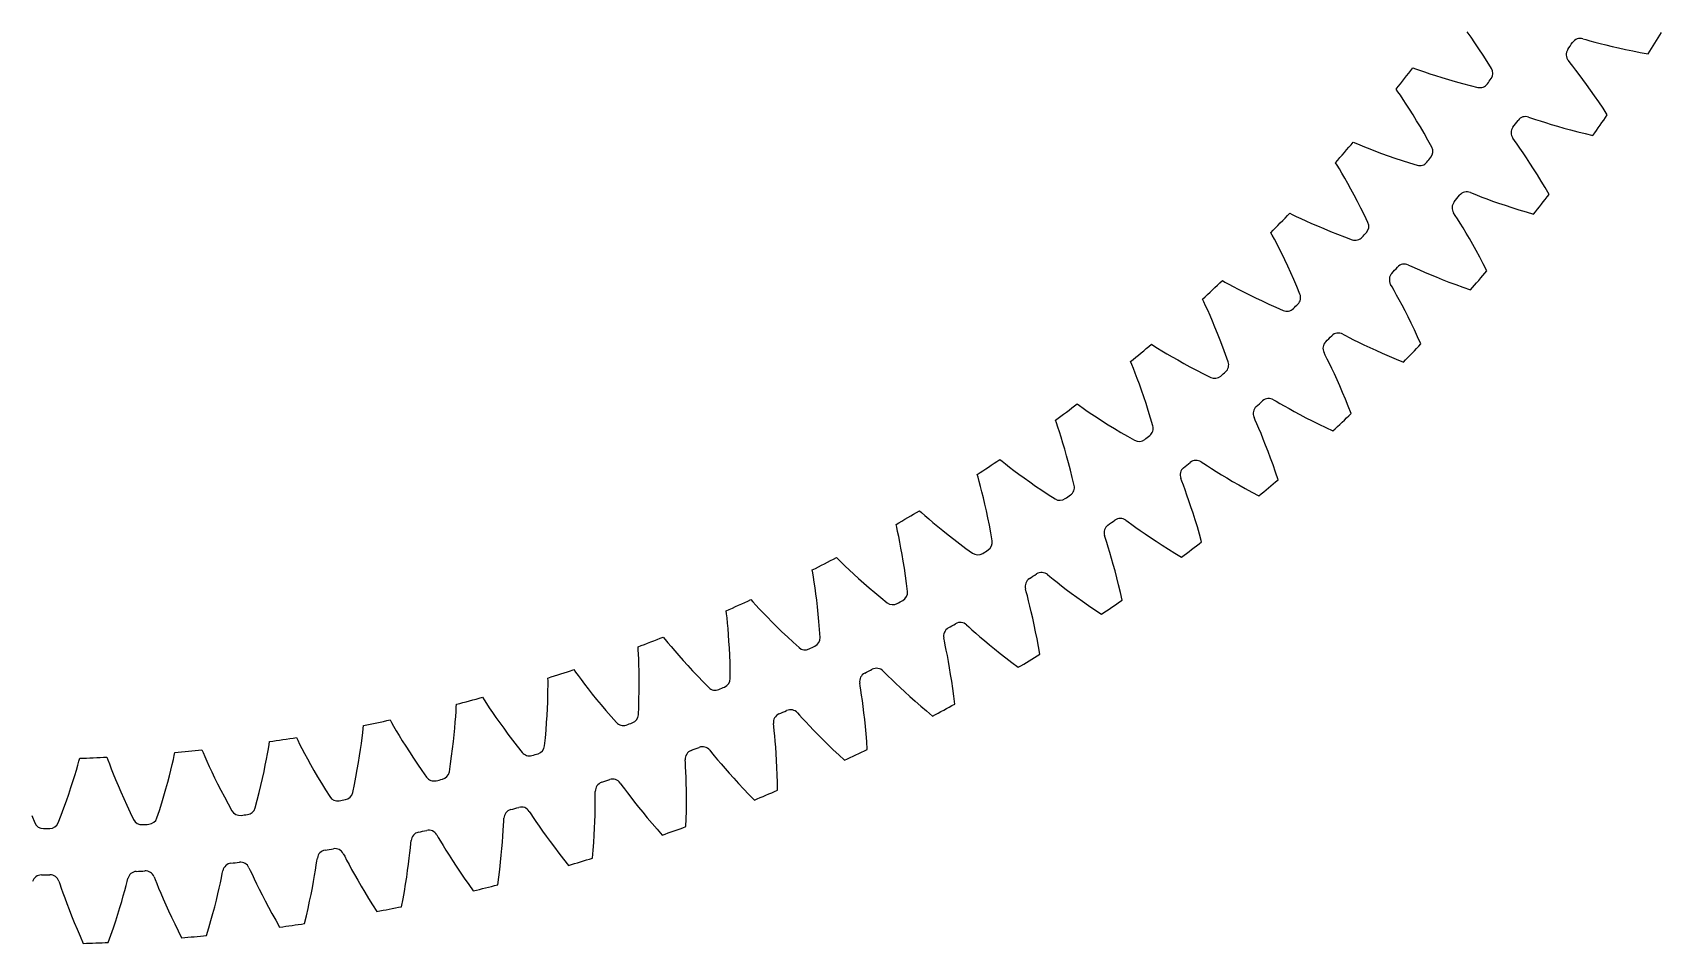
# Model space of a CAD drawing. Header units: millimetres. Extents: x -94 to 94, y -94 to 94.
# Drawn here: x 0.5 to 79.7, y -93.7 to -49.4 of the extents above; entities that cross this region are included whole.
import ezdxf

# ---------------------------------------------------------------- set-up
doc = ezdxf.new("R2010")
doc.units = ezdxf.units.MM

msp = doc.modelspace()

# ---------------------------------------------------------------- linework, layer by layer
at = {"layer": 'thin_ring_external'}
for p, q in [((75.844003, -49.735957), (75.9813, -49.773068)), ((75.9813, -49.773068), (76.18097, -49.828941)), ((76.18097, -49.828941), (76.415383, -49.892495)), ((76.415383, -49.892495), (76.676189, -49.960699)), ((76.676189, -49.960699), (76.959009, -50.031778)), ((76.959009, -50.031778), (77.261094, -50.104503)), ((77.261094, -50.104503), (77.580539, -50.177945)), ((77.580539, -50.177945), (77.915941, -50.251359)), ((77.915941, -50.251359), (78.266217, -50.324125)), ((78.266217, -50.324125), (78.630504, -50.395715)), ((78.630504, -50.395715), (79.008094, -50.465668)), ((75.224026, -50.910333), (75.13684, -50.797968)), ((75.352577, -51.073013), (75.224026, -50.910333)), ((75.501612, -51.264786), (75.352577, -51.073013)), ((75.665116, -51.479119), (75.501612, -51.264786)), ((75.839761, -51.712653), (75.665116, -51.479119)), ((76.023355, -51.963327), (75.839761, -51.712653)), ((76.214304, -52.229743), (76.023355, -51.963327)), ((76.411381, -52.510892), (76.214304, -52.229743)), ((76.613596, -52.806014), (76.411381, -52.510892)), ((76.820129, -53.114517), (76.613596, -52.806014)), ((73.205522, -53.543719), (73.340744, -53.587792)), ((73.340744, -53.587792), (73.537301, -53.653787)), ((73.537301, -53.653787), (73.768163, -53.729228)), ((73.768163, -53.729228), (74.025146, -53.810659)), ((74.025146, -53.810659), (74.303968, -53.896087)), ((77.030282, -53.435926), (76.820129, -53.114517)), ((72.526389, -54.684907), (72.445054, -54.568236)), ((74.303968, -53.896087), (74.601945, -53.984142)), ((74.601945, -53.984142), (74.917224, -54.073799)), ((74.917224, -54.073799), (75.24844, -54.164243)), ((75.24844, -54.164243), (75.594544, -54.254799)), ((75.594544, -54.254799), (75.954699, -54.344897)), ((75.954699, -54.344897), (76.328225, -54.434038)), ((72.646465, -54.853939), (72.526389, -54.684907)), ((72.785514, -55.053072), (72.646465, -54.853939)), ((72.93786, -55.275473), (72.785514, -55.053072)), ((73.100354, -55.51762), (72.93786, -55.275473)), ((73.270908, -55.777342), (73.100354, -55.51762)), ((73.448005, -56.05316), (73.270908, -55.777342)), ((73.630469, -56.344005), (73.448005, -56.05316)), ((73.817351, -56.649068), (73.630469, -56.344005)), ((74.007863, -56.967714), (73.817351, -56.649068)), ((74.20133, -57.299434), (74.007863, -56.967714)), ((70.376055, -57.211791), (70.508851, -57.262712)), ((70.508851, -57.262712), (70.701781, -57.338657)), ((70.701781, -57.338657), (70.92849, -57.425787)), ((70.92849, -57.425787), (71.180981, -57.520234)), ((71.180981, -57.520234), (71.455077, -57.619787)), ((71.455077, -57.619787), (71.748169, -57.722943)), ((71.748169, -57.722943), (72.058458, -57.828581)), ((69.639539, -58.316814), (69.564267, -58.196143)), ((69.750828, -58.491756), (69.639539, -58.316814)), ((69.879527, -58.69773), (69.750828, -58.491756)), ((72.058458, -57.828581), (72.384624, -57.935819)), ((72.384624, -57.935819), (72.725653, -58.043929)), ((72.725653, -58.043929), (73.080738, -58.152299)), ((73.080738, -58.152299), (73.449225, -58.260397)), ((70.020319, -58.92762), (69.879527, -58.69773)), ((70.170236, -59.177748), (70.020319, -58.92762)), ((70.327307, -59.445839), (70.170236, -59.177748)), ((70.490089, -59.730341), (70.327307, -59.445839)), ((70.657464, -60.030123), (70.490089, -59.730341)), ((70.828526, -60.34433), (70.657464, -60.030123)), ((67.362986, -60.730605), (67.493008, -60.788239)), ((67.493008, -60.788239), (67.681809, -60.873937)), ((67.681809, -60.873937), (67.903773, -60.97253)), ((71.002518, -60.672288), (70.828526, -60.34433)), ((71.178796, -61.013454), (71.002518, -60.672288)), ((66.571007, -61.79658), (66.501995, -61.672222)), ((67.903773, -60.97253), (68.151112, -61.079746)), ((68.151112, -61.079746), (68.419767, -61.193164)), ((68.419767, -61.193164), (68.70721, -61.31115)), ((68.70721, -61.31115), (69.011701, -61.432495)), ((69.011701, -61.432495), (69.331965, -61.556247)), ((69.331965, -61.556247), (69.667029, -61.681629)), ((69.667029, -61.681629), (70.016118, -61.807988)), ((66.673218, -61.976976), (66.571007, -61.79658)), ((66.791233, -62.189252), (66.673218, -61.976976)), ((66.920102, -62.426031), (66.791233, -62.189252)), ((67.057052, -62.683488), (66.920102, -62.426031)), ((70.016118, -61.807988), (70.378604, -61.93476)), ((67.200229, -62.95925), (67.057052, -62.683488)), ((67.348272, -63.251692), (67.200229, -62.95925)), ((67.500122, -63.559629), (67.348272, -63.251692)), ((64.174174, -64.09098), (64.301084, -64.155178)), ((67.654917, -63.882161), (67.500122, -63.559629)), ((67.811937, -64.218575), (67.654917, -63.882161)), ((64.301084, -64.155178), (64.485263, -64.250404)), ((64.485263, -64.250404), (64.701903, -64.360201)), ((64.701903, -64.360201), (64.943444, -64.479907)), ((64.943444, -64.479907), (65.205958, -64.606895)), ((65.205958, -64.606895), (65.487002, -64.739405)), ((65.487002, -64.739405), (65.784899, -64.876138)), ((65.784899, -64.876138), (66.098427, -65.016081)), ((67.970564, -64.568297), (67.811937, -64.218575)), ((63.328799, -65.115125), (63.266226, -64.987405)), ((63.421665, -65.300505), (63.328799, -65.115125)), ((63.528687, -65.51853), (63.421665, -65.300505)), ((63.645298, -65.76158), (63.528687, -65.51853)), ((66.098427, -65.016081), (66.426651, -65.158409)), ((66.426651, -65.158409), (66.768833, -65.302428)), ((66.768833, -65.302428), (67.124374, -65.447543)), ((63.768923, -66.025694), (63.645298, -65.76158)), ((63.897833, -66.308407), (63.768923, -66.025694)), ((64.030751, -66.608026), (63.897833, -66.308407)), ((64.166679, -66.923316), (64.030751, -66.608026)), ((64.304804, -67.253331), (64.166679, -66.923316)), ((64.444441, -67.597323), (64.304804, -67.253331)), ((60.817939, -67.284148), (60.941405, -67.354742)), ((60.941405, -67.354742), (61.120482, -67.459249)), ((61.120482, -67.459249), (61.331233, -67.579965)), ((61.331233, -67.579965), (61.566347, -67.711847)), ((61.566347, -67.711847), (61.822034, -67.852074)), ((61.822034, -67.852074), (62.095945, -67.998761)), ((62.095945, -67.998761), (62.386472, -68.150527)), ((64.585004, -67.954689), (64.444441, -67.597323)), ((59.921373, -68.263792), (59.865404, -68.133044)), ((60.004653, -68.453672), (59.921373, -68.263792)), ((60.100402, -68.676877), (60.004653, -68.453672)), ((60.204451, -68.925564), (60.100402, -68.676877)), ((62.386472, -68.150527), (62.692446, -68.306297)), ((62.692446, -68.306297), (63.012974, -68.465198)), ((63.012974, -68.465198), (63.347356, -68.626501)), ((63.347356, -68.626501), (63.695024, -68.789581)), ((60.314429, -69.195646), (60.204451, -68.925564)), ((60.428735, -69.484572), (60.314429, -69.195646)), ((60.546181, -69.790588), (60.428735, -69.484572)), ((57.303037, -70.30178), (57.422737, -70.378586)), ((57.422737, -70.378586), (57.596244, -70.4921)), ((60.665833, -70.112407), (60.546181, -69.790588)), ((60.786927, -70.449044), (60.665833, -70.112407)), ((56.357619, -71.234366), (56.308399, -71.100931)), ((57.596244, -70.4921), (57.800557, -70.62342)), ((57.800557, -70.62342), (58.02863, -70.767135)), ((58.02863, -70.767135), (58.276824, -70.920235)), ((58.276824, -70.920235), (58.542887, -71.080716)), ((58.542887, -71.080716), (58.825286, -71.247119)), ((60.908818, -70.799718), (60.786927, -70.449044)), ((61.03095, -71.163794), (60.908818, -70.799718)), ((56.431095, -71.428251), (56.357619, -71.234366)), ((56.515323, -71.656054), (56.431095, -71.428251)), ((56.606538, -71.90973), (56.515323, -71.656054)), ((56.702582, -72.185075), (56.606538, -71.90973)), ((58.825286, -71.247119), (59.122907, -71.418308)), ((59.122907, -71.418308), (59.434904, -71.593369)), ((59.434904, -71.593369), (59.760613, -71.771535)), ((59.760613, -71.771535), (60.0995, -71.952155)), ((56.801986, -72.479461), (56.702582, -72.185075)), ((56.903653, -72.791074), (56.801986, -72.479461)), ((57.006717, -73.118583), (56.903653, -72.791074)), ((53.638637, -73.136002), (53.75426, -73.218821)), ((53.75426, -73.218821), (53.921744, -73.341046)), ((53.921744, -73.341046), (54.119086, -73.482626)), ((54.119086, -73.482626), (54.339523, -73.6378)), ((57.110464, -73.460964), (57.006717, -73.118583)), ((57.21429, -73.817404), (57.110464, -73.460964)), ((52.646835, -74.019099), (52.604492, -73.883325)), ((52.710315, -74.216482), (52.646835, -74.019099)), ((52.782801, -74.448289), (52.710315, -74.216482)), ((54.339523, -73.6378), (54.579576, -73.803372)), ((54.579576, -73.803372), (54.837098, -73.97723)), ((54.837098, -73.97723), (55.110632, -74.157835)), ((55.110632, -74.157835), (55.399123, -74.343998)), ((55.399123, -74.343998), (55.701775, -74.534761)), ((57.317673, -74.187242), (57.21429, -73.817404)), ((52.860944, -74.706291), (52.782801, -74.448289)), ((52.942804, -74.986181), (52.860944, -74.706291)), ((53.027047, -75.285259), (52.942804, -74.986181)), ((55.701775, -74.534761), (56.017962, -74.729326)), ((56.017962, -74.729326), (56.347184, -74.927013)), ((49.834301, -75.779421), (49.945544, -75.868035)), ((49.945544, -75.868035), (50.106569, -75.998653)), ((53.11267, -75.601657), (53.027047, -75.285259)), ((53.198877, -75.934001), (53.11267, -75.601657)), ((53.285006, -76.281232), (53.198877, -75.934001)), ((48.798701, -76.610724), (48.763346, -76.472965)), ((48.85202, -76.811091), (48.798701, -76.610724)), ((50.106569, -75.998653), (50.296424, -76.150125)), ((50.296424, -76.150125), (50.508651, -76.316352)), ((50.508651, -76.316352), (50.739936, -76.493966)), ((50.739936, -76.493966), (50.988245, -76.680746)), ((50.988245, -76.680746), (51.2522, -76.875082)), ((53.370497, -76.642509), (53.285006, -76.281232)), ((53.454861, -77.017143), (53.370497, -76.642509)), ((48.912575, -77.046296), (48.85202, -76.811091)), ((48.977442, -77.307952), (48.912575, -77.046296)), ((49.044904, -77.591657), (48.977442, -77.307952)), ((51.2522, -76.875082), (51.53081, -77.075733)), ((51.53081, -77.075733), (51.823326, -77.2817)), ((51.823326, -77.2817), (52.129166, -77.492156)), ((52.129166, -77.492156), (52.447865, -77.706396)), ((45.899953, -78.22514), (46.006526, -78.319319)), ((46.006526, -78.319319), (46.160672, -78.457988)), ((49.113766, -77.894646), (49.044904, -77.591657)), ((49.183122, -78.215003), (49.113766, -77.894646)), ((49.252247, -78.551315), (49.183122, -78.215003)), ((44.823257, -79.00248), (44.794982, -78.863095)), ((44.866275, -79.205309), (44.823257, -79.00248)), ((46.160672, -78.457988), (46.342544, -78.618957)), ((46.342544, -78.618957), (46.546007, -78.795803)), ((46.546007, -78.795803), (46.767921, -78.984995)), ((46.767921, -78.984995), (47.006369, -79.18421)), ((49.320534, -78.902492), (49.252247, -78.551315)), ((49.387466, -79.267663), (49.320534, -78.902492)), ((44.914742, -79.443299), (44.866275, -79.205309)), ((44.966164, -79.707926), (44.914742, -79.443299)), ((45.019052, -79.994705), (44.966164, -79.707926)), ((47.006369, -79.18421), (47.260057, -79.39177)), ((47.260057, -79.39177), (47.528058, -79.606386)), ((47.528058, -79.606386), (47.809676, -79.82702)), ((47.809676, -79.82702), (48.104371, -80.052818)), ((49.452591, -79.646116), (49.387466, -79.267663)), ((41.845857, -80.466779), (41.947483, -80.566276)), ((41.947483, -80.566276), (42.094346, -80.712636)), ((42.094346, -80.712636), (42.267762, -80.882681)), ((45.072353, -80.300815), (45.019052, -79.994705)), ((45.125261, -80.624295), (45.072353, -80.300815)), ((45.177123, -80.963698), (45.125261, -80.624295)), ((48.104371, -80.052818), (48.411715, -80.283052)), ((40.730874, -81.188128), (40.709753, -81.047481)), ((40.763479, -81.392888), (40.730874, -81.188128)), ((40.799731, -81.633043), (40.763479, -81.392888)), ((42.267762, -80.882681), (42.46193, -81.069686)), ((42.46193, -81.069686), (42.673894, -81.269961)), ((42.673894, -81.269961), (42.901859, -81.481092)), ((42.901859, -81.481092), (43.144618, -81.701335)), ((45.22739, -81.317904), (45.177123, -80.963698)), ((45.275589, -81.686016), (45.22739, -81.317904)), ((40.837574, -81.899951), (40.799731, -81.633043)), ((40.87575, -82.189056), (40.837574, -81.899951)), ((40.913351, -82.497488), (40.87575, -82.189056)), ((43.144618, -81.701335), (43.401311, -81.929354)), ((43.401311, -81.929354), (43.671295, -82.164081)), ((43.671295, -82.164081), (43.954077, -82.404631)), ((45.321305, -82.067301), (45.275589, -81.686016)), ((36.532229, -83.161965), (36.518317, -83.020424)), ((37.68259, -82.498489), (37.779002, -82.603046)), ((37.779002, -82.603046), (37.918202, -82.756713)), ((37.918202, -82.756713), (38.082709, -82.935391)), ((38.082709, -82.935391), (38.267074, -83.132066)), ((40.949674, -82.823248), (40.913351, -82.497488)), ((40.984138, -83.164857), (40.949674, -82.823248)), ((43.954077, -82.404631), (44.249264, -82.650258)), ((36.554337, -83.368123), (36.532229, -83.161965)), ((36.578278, -83.609816), (36.554337, -83.368123)), ((36.602444, -83.878308), (36.578278, -83.609816)), ((36.625808, -84.168985), (36.602444, -83.878308)), ((38.267074, -83.132066), (38.468536, -83.342904)), ((38.468536, -83.342904), (38.685423, -83.565399)), ((38.685423, -83.565399), (38.91662, -83.79775)), ((38.91662, -83.79775), (39.161335, -84.038579)), ((41.016253, -83.521167), (40.984138, -83.164857)), ((41.045593, -83.89126), (41.016253, -83.521167)), ((33.421013, -84.31497), (33.511961, -84.424313)), ((33.511961, -84.424313), (33.643133, -84.584887)), ((33.643133, -84.584887), (33.798302, -84.771732)), ((36.647612, -84.478935), (36.625808, -84.168985)), ((36.667253, -84.806125), (36.647612, -84.478935)), ((39.161335, -84.038579), (39.418982, -84.286785)), ((39.418982, -84.286785), (39.689112, -84.541461)), ((39.689112, -84.541461), (39.971372, -84.801839)), ((41.071781, -84.274381), (41.045593, -83.89126)), ((32.238275, -84.918842), (32.231609, -84.776775)), ((32.249828, -85.125861), (32.238275, -84.918842)), ((32.261397, -85.368461), (32.249828, -85.125861)), ((32.271822, -85.637836), (32.261397, -85.368461)), ((33.798302, -84.771732), (33.972384, -84.977565)), ((33.972384, -84.977565), (34.162818, -85.198414)), ((34.162818, -85.198414), (34.368061, -85.431693)), ((34.368061, -85.431693), (34.587093, -85.675546)), ((36.684229, -85.149047), (36.667253, -84.806125)), ((36.698109, -85.506532), (36.684229, -85.149047)), ((29.072245, -85.911482), (29.157491, -86.025327)), ((29.157491, -86.025327), (29.280292, -86.19239)), ((29.280292, -86.19239), (29.425719, -86.386914)), ((32.280313, -85.929327), (32.271822, -85.637836)), ((32.286262, -86.239986), (32.280313, -85.929327)), ((32.289171, -86.567752), (32.286262, -86.239986)), ((34.587093, -85.675546), (34.819192, -85.928556)), ((34.819192, -85.928556), (35.063829, -86.189594)), ((35.063829, -86.189594), (35.320602, -86.457731)), ((36.708514, -85.877641), (36.698109, -85.506532)), ((36.715105, -86.2616), (36.708514, -85.877641)), ((27.857006, -87.173944), (27.86035, -86.904388)), ((27.860216, -86.454176), (27.860812, -86.311954)), ((27.861183, -86.661514), (27.860216, -86.454176)), ((27.86035, -86.904388), (27.861183, -86.661514)), ((29.425719, -86.386914), (29.589064, -86.601366)), ((29.589064, -86.601366), (29.767973, -86.831651)), ((29.767973, -86.831651), (29.961037, -87.075106)), ((32.284224, -87.268821), (32.288616, -86.911094)), ((32.288616, -86.911094), (32.289171, -86.567752)), ((35.320602, -86.457731), (35.589199, -86.732182)), ((23.399851, -87.971078), (23.409472, -87.763961)), ((23.409472, -87.763961), (23.41733, -87.621955)), ((24.647631, -87.283862), (24.726953, -87.401911)), ((24.726953, -87.401911), (24.841063, -87.575026)), ((24.841063, -87.575026), (24.976368, -87.776722)), ((24.976368, -87.776722), (25.12855, -87.999235)), ((27.826851, -88.103533), (27.840682, -87.776046)), ((27.840682, -87.776046), (27.850603, -87.465489)), ((27.850603, -87.465489), (27.857006, -87.173944)), ((29.961037, -87.075106), (30.167331, -87.329825)), ((30.167331, -87.329825), (30.386209, -87.594356)), ((30.386209, -87.594356), (30.617198, -87.867545)), ((32.262644, -88.023771), (32.275666, -87.639977)), ((32.275666, -87.639977), (32.284224, -87.268821)), ((20.158713, -88.428528), (20.231904, -88.550473)), ((20.231904, -88.550473), (20.337027, -88.729188)), ((23.348233, -88.773464), (23.369515, -88.482626)), ((23.369515, -88.482626), (23.386618, -88.213593)), ((23.386618, -88.213593), (23.399851, -87.971078)), ((25.12855, -87.999235), (25.295467, -88.238355)), ((25.295467, -88.238355), (25.475848, -88.49135)), ((25.475848, -88.49135), (25.668867, -88.75627)), ((27.786113, -88.803436), (27.808765, -88.446399)), ((27.808765, -88.446399), (27.826851, -88.103533)), ((30.617198, -87.867545), (30.859946, -88.148442)), ((30.859946, -88.148442), (31.114179, -88.43625)), ((15.617204, -89.342494), (15.684073, -89.468017)), ((18.821056, -89.560467), (18.851873, -89.292658)), ((18.851873, -89.292658), (18.877472, -89.051135)), ((18.877472, -89.051135), (18.897656, -88.844779)), ((18.897656, -88.844779), (18.912754, -88.703359)), ((20.337027, -88.729188), (20.461856, -88.93753)), ((20.461856, -88.93753), (20.602478, -89.167524)), ((20.602478, -89.167524), (20.756967, -89.414854)), ((20.756967, -89.414854), (20.924195, -89.67673)), ((23.256364, -89.750958), (23.291934, -89.409463)), ((23.291934, -89.409463), (23.322468, -89.083109)), ((23.322468, -89.083109), (23.348233, -88.773464)), ((25.668867, -88.75627), (25.873952, -89.031632)), ((25.873952, -89.031632), (26.090691, -89.316259)), ((26.090691, -89.316259), (26.318779, -89.609185)), ((27.726013, -89.556299), (27.758615, -89.17367)), ((27.758615, -89.17367), (27.786113, -88.803436)), ((9.738017, -90.308843), (9.76746, -90.169701)), ((11.034952, -90.023375), (11.095324, -90.152149)), ((11.095324, -90.152149), (11.181672, -90.340654)), ((14.223494, -90.404655), (14.267946, -90.138768)), ((14.267946, -90.138768), (14.305843, -89.898868)), ((14.305843, -89.898868), (14.336537, -89.693812)), ((14.336537, -89.693812), (14.358837, -89.553347)), ((15.684073, -89.468017), (15.779933, -89.651867)), ((15.779933, -89.651867), (15.893961, -89.866311)), ((15.893961, -89.866311), (16.022656, -90.103184)), ((16.022656, -90.103184), (16.164315, -90.358081)), ((18.696251, -90.482133), (18.743409, -90.157764)), ((18.743409, -90.157764), (18.784951, -89.849839)), ((18.784951, -89.849839), (18.821056, -89.560467)), ((20.924195, -89.67673), (21.103436, -89.95116)), ((21.103436, -89.95116), (21.294193, -90.236635)), ((23.169145, -90.474719), (23.215512, -90.106372)), ((23.215512, -90.106372), (23.256364, -89.750958)), ((26.318779, -89.609185), (26.557984, -89.909599)), ((1.79611, -90.679393), (1.843034, -90.813652)), ((1.843034, -90.813652), (1.909706, -91.009981)), ((5.000477, -91.12391), (5.062644, -90.889126)), ((5.062644, -90.889126), (5.114091, -90.68827)), ((5.114091, -90.68827), (5.1506, -90.550812)), ((6.42391, -90.469396), (6.477629, -90.601084)), ((6.477629, -90.601084), (6.554238, -90.793753)), ((6.554238, -90.793753), (6.645801, -91.018708)), ((9.588825, -91.012987), (9.646795, -90.749717)), ((9.646795, -90.749717), (9.696893, -90.512064)), ((9.696893, -90.512064), (9.738017, -90.308843)), ((11.181672, -90.340654), (11.284601, -90.56064)), ((11.284601, -90.56064), (11.401034, -90.803776)), ((11.401034, -90.803776), (11.529493, -91.065573)), ((14.051791, -91.318746), (14.11545, -90.997208)), ((14.11545, -90.997208), (14.172661, -90.691805)), ((14.172661, -90.691805), (14.223494, -90.404655)), ((16.164315, -90.358081), (16.317954, -90.628154)), ((16.317954, -90.628154), (16.482948, -90.911378)), ((16.482948, -90.911378), (16.65888, -91.20622)), ((18.584344, -91.174231), (18.643291, -90.821367)), ((18.643291, -90.821367), (18.696251, -90.482133)), ((21.294193, -90.236635), (21.496116, -90.531957)), ((21.496116, -90.531957), (21.708949, -90.836147)), ((21.708949, -90.836147), (21.932504, -91.148383)), ((23.117048, -90.855185), (23.169145, -90.474719)), ((1.909706, -91.009981), (1.989663, -91.239317)), ((1.989663, -91.239317), (2.080691, -91.49306)), ((2.080691, -91.49306), (2.18178, -91.766594)), ((2.18178, -91.766594), (2.292392, -92.056954)), ((4.761226, -91.962322), (4.849286, -91.664346)), ((4.849286, -91.664346), (4.92914, -91.383877)), ((4.92914, -91.383877), (5.000477, -91.12391)), ((6.645801, -91.018708), (6.749667, -91.267472)), ((6.749667, -91.267472), (6.864591, -91.535486)), ((6.864591, -91.535486), (6.989884, -91.81982)), ((9.370672, -91.917119), (9.450666, -91.599251)), ((9.450666, -91.599251), (9.523396, -91.297167)), ((9.523396, -91.297167), (9.588825, -91.012987)), ((11.529493, -91.065573), (11.669141, -91.343139)), ((11.669141, -91.343139), (11.819458, -91.634418)), ((11.819458, -91.634418), (11.980105, -91.937859)), ((13.904691, -92.004227), (13.981579, -91.654833)), ((13.981579, -91.654833), (14.051791, -91.318746)), ((16.65888, -91.20622), (16.84546, -91.511468)), ((16.84546, -91.511468), (17.042483, -91.826129)), ((18.447774, -91.917039), (18.519229, -91.539731)), ((18.519229, -91.539731), (18.584344, -91.174231)), ((2.292392, -92.056954), (2.412218, -92.362045)), ((2.412218, -92.362045), (2.54108, -92.680288)), ((4.560983, -92.602864), (4.665106, -92.27569)), ((4.665106, -92.27569), (4.761226, -91.962322)), ((6.989884, -91.81982), (7.125132, -92.118395)), ((7.125132, -92.118395), (7.270076, -92.429643)), ((7.270076, -92.429643), (7.424552, -92.752328)), ((9.188763, -92.594195), (9.28339, -92.249182)), ((9.28339, -92.249182), (9.370672, -91.917119)), ((11.980105, -91.937859), (12.150856, -92.252235)), ((12.150856, -92.252235), (12.331556, -92.576546)), ((12.331556, -92.576546), (12.5221, -92.909954)), ((13.730371, -92.739093), (13.820999, -92.365925)), ((13.820999, -92.365925), (13.904691, -92.004227)), ((17.042483, -91.826129), (17.249803, -92.149372)), ((2.54108, -92.680288), (2.678878, -93.01044)), ((2.678878, -93.01044), (2.82556, -93.351488)), ((2.82556, -93.351488), (2.981107, -93.702591)), ((4.200503, -93.65585), (4.328717, -93.293871)), ((4.328717, -93.293871), (4.448862, -92.942595)), ((4.448862, -92.942595), (4.560983, -92.602864)), ((7.424552, -92.752328), (7.588457, -93.085442)), ((7.588457, -93.085442), (7.761728, -93.428144)), ((8.977147, -93.319201), (9.086711, -92.951148)), ((9.086711, -92.951148), (9.188763, -92.594195))]:
    msp.add_line(p, q, dxfattribs=at)
for centre, radius, start, end in [((75.713264, -50.166546), 0.45, 73.110144, 146.472104), ((0, 0), 93.75, 327.431982, 328.177774), ((75.483707, -50.511292), 0.45, 146.210823, 219.572783), ((0, 0), 90.375, 326.210823, 326.472104), ((0, 0), 90.375, 323.283994, 323.545275), ((73.052966, -53.967071), 0.45, 70.183314, 143.545275), ((0, 0), 93.75, 324.505153, 325.250945), ((72.806106, -54.299645), 0.45, 143.283994, 216.645954), ((69.938563, -57.946338), 0.45, 140.357164, 213.719125), ((0, 0), 90.375, 320.357164, 320.618445), ((70.202082, -57.626802), 0.45, 67.256485, 140.618445), ((0, 0), 93.75, 321.578323, 322.324116), ((0, 0), 90.375, 317.430335, 317.691616), ((67.168049, -61.136191), 0.45, 64.329656, 137.691616), ((66.888558, -61.441854), 0.45, 137.430335, 210.792295), ((0, 0), 93.75, 318.651494, 319.397286), ((63.958782, -64.486083), 0.45, 61.402827, 134.764787), ((63.664048, -64.777077), 0.45, 134.503506, 207.865466), ((0, 0), 90.375, 314.503506, 314.764787), ((0, 0), 93.75, 315.724665, 316.470457), ((60.582654, -67.667738), 0.45, 58.475997, 131.837958), ((60.273446, -67.943303), 0.45, 131.576677, 204.938637), ((0, 0), 90.375, 311.576677, 311.837958), ((0, 0), 93.75, 312.797835, 313.543628), ((0, 0), 90.375, 308.649847, 308.911128), ((57.048472, -70.672855), 0.45, 55.549168, 128.911128), ((56.725597, -70.932272), 0.45, 128.649847, 202.011807), ((0, 0), 93.75, 309.871006, 310.616799), ((53.029758, -73.736188), 0.45, 125.723018, 199.084978), ((0, 0), 90.375, 305.723018, 305.984299), ((53.365458, -73.493595), 0.45, 52.622339, 125.984299), ((0, 0), 93.75, 306.944177, 307.689969), ((49.19557, -76.347734), 0.45, 122.796189, 196.158149), ((0, 0), 90.375, 302.796189, 303.05747), ((49.543219, -76.122599), 0.45, 49.69551, 123.05747), ((0, 0), 93.75, 304.017348, 304.76314), ((0, 0), 90.375, 299.86936, 300.13064), ((45.591728, -78.553008), 0.45, 46.76868, 120.13064), ((45.233036, -78.760098), 0.45, 119.86936, 193.23132), ((0, 0), 93.75, 301.090518, 301.836311), ((41.152495, -80.966986), 0.45, 116.94253, 190.30449), ((0, 0), 90.375, 296.94253, 297.203811), ((41.521292, -80.77848), 0.45, 43.841851, 117.203811), ((0, 0), 93.75, 298.163689, 298.909482), ((36.964592, -82.96264), 0.45, 114.015701, 187.377661), ((0, 0), 90.375, 294.015701, 294.276982), ((37.342533, -82.793211), 0.45, 40.915022, 114.276982), ((32.680252, -84.741854), 0.45, 111.088872, 184.450832), ((0, 0), 90.375, 291.088872, 291.350153), ((33.066351, -84.591944), 0.45, 37.988193, 111.350153), ((0, 0), 93.75, 295.23686, 295.982652), ((28.310653, -86.299986), 0.45, 108.162042, 181.524003), ((0, 0), 90.375, 288.162042, 288.423323), ((28.703903, -86.169986), 0.45, 35.061363, 108.423323), ((0, 0), 93.75, 292.310031, 293.055823), ((23.867195, -87.632971), 0.45, 105.235213, 178.597173), ((0, 0), 90.375, 285.235213, 285.496494), ((24.26657, -87.523221), 0.45, 32.134534, 105.496494), ((19.36147, -88.737332), 0.45, 102.308384, 175.670344), ((0, 0), 90.375, 282.308384, 282.569665), ((19.765928, -88.648117), 0.45, 29.207705, 102.569665), ((0, 0), 93.75, 289.383201, 290.128994), ((14.805233, -89.610187), 0.45, 99.381555, 172.743515), ((0, 0), 90.375, 279.381555, 279.642836), ((15.213719, -89.541741), 0.45, 26.280875, 99.642836), ((5.588871, -90.652883), 0.45, 93.527896, 166.889856), ((0, 0), 90.375, 273.527896, 273.789177), ((6.002208, -90.626454), 0.45, 20.427217, 93.789177), ((10.210371, -90.24926), 0.45, 96.454725, 169.816686), ((0, 0), 90.375, 276.454725, 276.716006), ((10.621819, -90.20176), 0.45, 23.354046, 96.716006), ((0, 0), 93.75, 286.456372, 287.202165), ((0.952791, -90.820002), 0.45, 90.601067, 163.963027), ((0, 0), 90.375, 270.601067, 270.862348), ((1.366938, -90.814713), 0.45, 17.500388, 90.862348), ((0, 0), 93.75, 283.529543, 284.275335), ((0, 0), 93.75, 280.602714, 281.348506), ((0, 0), 93.75, 274.749055, 275.494847), ((0, 0), 93.75, 277.675884, 278.421677), ((0, 0), 93.75, 271.822226, 272.568018)]:
    msp.add_arc(centre, radius, start, end, dxfattribs=at)
at = {"layer": 'thin_ring_internal'}
for p, q in [((70.409124, -49.66044), (70.226699, -49.402614)), ((70.598589, -49.934621), (70.409124, -49.66044)), ((70.793845, -50.224131), (70.598589, -49.934621)), ((70.993882, -50.5282), (70.793845, -50.224131)), ((71.197861, -50.846226), (70.993882, -50.5282)), ((67.577525, -51.14529), (67.712599, -51.194342)), ((67.712599, -51.194342), (67.911008, -51.264827)), ((67.911008, -51.264827), (68.144188, -51.345356)), ((68.144188, -51.345356), (68.403923, -51.432231)), ((68.403923, -51.432231), (68.685922, -51.523312)), ((71.405879, -51.176591), (71.197861, -50.846226)), ((66.856342, -52.307612), (66.774269, -52.189649)), ((68.685922, -51.523312), (68.987501, -51.617136)), ((68.987501, -51.617136), (69.30681, -51.712602)), ((69.30681, -51.712602), (69.642488, -51.808837)), ((69.642488, -51.808837), (69.99349, -51.905121)), ((69.99349, -51.905121), (70.358983, -52.000841)), ((70.358983, -52.000841), (70.73746, -52.09659)), ((66.975382, -52.48129), (66.856342, -52.307612)), ((67.113053, -52.685996), (66.975382, -52.48129)), ((67.263671, -52.914739), (67.113053, -52.685996)), ((67.424069, -53.163921), (67.263671, -52.914739)), ((67.592142, -53.431324), (67.424069, -53.163921)), ((67.766352, -53.715442), (67.592142, -53.431324)), ((67.945506, -54.015183), (67.766352, -53.715442)), ((68.12864, -54.329722), (67.945506, -54.015183)), ((68.314947, -54.658412), (68.12864, -54.329722)), ((64.683681, -54.759327), (64.815876, -54.815682)), ((64.815876, -54.815682), (65.01014, -54.896897)), ((65.01014, -54.896897), (65.238574, -54.99004)), ((65.238574, -54.99004), (65.493177, -55.090968)), ((65.493177, -55.090968), (65.769781, -55.197314)), ((65.769781, -55.197314), (66.065787, -55.307466)), ((66.065787, -55.307466), (66.379406, -55.420227)), ((68.504614, -54.999644), (68.314947, -54.658412)), ((63.900101, -55.880531), (63.824593, -55.758262)), ((64.009479, -56.06045), (63.900101, -55.880531)), ((64.135766, -56.272369), (64.009479, -56.06045)), ((66.379406, -55.420227), (66.709328, -55.53465)), ((66.709328, -55.53465), (67.054548, -55.649958)), ((67.054548, -55.649958), (67.414269, -55.765495)), ((67.414269, -55.765495), (67.786952, -55.881769)), ((64.273668, -56.508996), (64.135766, -56.272369)), ((64.420219, -56.766565), (64.273668, -56.508996)), ((64.573438, -57.042748), (64.420219, -56.766565)), ((64.731873, -57.335955), (64.573438, -57.042748)), ((64.894391, -57.645033), (64.731873, -57.335955)), ((65.060075, -57.969103), (64.894391, -57.645033)), ((61.596797, -58.20994), (61.725716, -58.27343)), ((61.725716, -58.27343), (61.915255, -58.365132)), ((61.915255, -58.365132), (62.138263, -58.470611)), ((62.138263, -58.470611), (62.386974, -58.585293)), ((65.228155, -58.307477), (65.060075, -57.969103)), ((65.398904, -58.658557), (65.228155, -58.307477)), ((60.753158, -59.286681), (60.684439, -59.160471)), ((60.852547, -59.472304), (60.753158, -59.286681)), ((62.386974, -58.585293), (62.657358, -58.706585)), ((62.657358, -58.706585), (62.946906, -58.832738)), ((62.946906, -58.832738), (63.2539, -58.962457)), ((63.2539, -58.962457), (63.577081, -59.094726)), ((63.577081, -59.094726), (63.915489, -59.228714)), ((63.915489, -59.228714), (64.268363, -59.363722)), ((60.967073, -59.690804), (60.852547, -59.472304)), ((61.091847, -59.934608), (60.967073, -59.690804)), ((61.224114, -60.199796), (61.091847, -59.934608)), ((64.268363, -59.363722), (64.634141, -59.500174)), ((61.362022, -60.483934), (61.224114, -60.199796)), ((61.504209, -60.785355), (61.362022, -60.483934)), ((61.649606, -61.102847), (61.504209, -60.785355)), ((58.326083, -61.486832), (58.451343, -61.557268)), ((58.451343, -61.557268), (58.635592, -61.659184)), ((58.635592, -61.659184), (58.852506, -61.776683)), ((61.797345, -61.435482), (61.649606, -61.102847)), ((61.946696, -61.782529), (61.797345, -61.435482)), ((57.424903, -62.515896), (57.363179, -62.386121)), ((57.514008, -62.70667), (57.424903, -62.515896)), ((58.852506, -61.776683), (59.094584, -61.904776)), ((59.094584, -61.904776), (59.35794, -62.040652)), ((59.35794, -62.040652), (59.640168, -62.182429)), ((59.640168, -62.182429), (59.939619, -62.328719)), ((59.939619, -62.328719), (60.255095, -62.478439)), ((60.255095, -62.478439), (60.585681, -62.630708)), ((62.098018, -62.14241), (61.946696, -61.782529)), ((57.61643, -62.931097), (57.514008, -62.70667)), ((57.727704, -63.181352), (57.61643, -62.931097)), ((57.845292, -63.453367), (57.727704, -63.181352)), ((60.585681, -62.630708), (60.930656, -62.784784)), ((60.930656, -62.784784), (61.288436, -62.941008)), ((57.967478, -63.744612), (57.845292, -63.453367)), ((58.092992, -64.053348), (57.967478, -63.744612)), ((58.220834, -64.378306), (58.092992, -64.053348)), ((54.881302, -64.580223), (55.002528, -64.657394)), ((55.002528, -64.657394), (55.180936, -64.76922)), ((55.180936, -64.76922), (55.39111, -64.898389)), ((58.350188, -64.718512), (58.220834, -64.378306)), ((58.480364, -65.073198), (58.350188, -64.718512)), ((53.92527, -65.558539), (53.870725, -65.425587)), ((54.003823, -65.753894), (53.92527, -65.558539)), ((55.39111, -64.898389), (55.625832, -65.039511)), ((55.625832, -65.039511), (55.881375, -65.189566)), ((55.881375, -65.189566), (56.155439, -65.346543)), ((56.155439, -65.346543), (56.446455, -65.508968)), ((56.446455, -65.508968), (56.753284, -65.675693)), ((56.753284, -65.675693), (57.075061, -65.845787)), ((58.611807, -65.440805), (58.480364, -65.073198)), ((54.093838, -65.98358), (54.003823, -65.753894)), ((54.191279, -66.239538), (54.093838, -65.98358)), ((54.293837, -66.517568), (54.191279, -66.239538)), ((57.075061, -65.845787), (57.411108, -66.018473)), ((57.411108, -66.018473), (57.759823, -66.194001)), ((54.399936, -66.815051), (54.293837, -66.517568)), ((54.508403, -67.130181), (54.399936, -66.815051)), ((54.618309, -67.461635), (54.508403, -67.130181)), ((51.272733, -67.480882), (51.389564, -67.564558)), ((51.389564, -67.564558), (51.561599, -67.685959)), ((51.561599, -67.685959), (51.764406, -67.826413)), ((51.764406, -67.826413), (51.99107, -67.980142)), ((51.99107, -67.980142), (52.238038, -68.143928)), ((54.728891, -67.808398), (54.618309, -67.461635)), ((54.839503, -68.169663), (54.728891, -67.808398)), ((50.264702, -68.405529), (50.217499, -68.269797)), ((50.33247, -68.604883), (50.264702, -68.405529)), ((50.409807, -68.839141), (50.33247, -68.604883)), ((50.493126, -69.100038), (50.409807, -68.839141)), ((52.238038, -68.143928), (52.503121, -68.315638)), ((52.503121, -68.315638), (52.784833, -68.493712)), ((52.784833, -68.493712), (53.082099, -68.676944)), ((53.082099, -68.676944), (53.394107, -68.864356)), ((54.950676, -68.543899), (54.839503, -68.169663)), ((50.580347, -69.383255), (50.493126, -69.100038)), ((50.670043, -69.686087), (50.580347, -69.383255)), ((53.394107, -68.864356), (53.720222, -69.055136)), ((53.720222, -69.055136), (54.058831, -69.249445)), ((47.511146, -70.180151), (47.623233, -70.270082)), ((47.623233, -70.270082), (47.788382, -70.400697)), ((47.788382, -70.400697), (47.983216, -70.552017)), ((50.761139, -70.006671), (50.670043, -69.686087)), ((50.852781, -70.343632), (50.761139, -70.006671)), ((50.944261, -70.695916), (50.852781, -70.343632)), ((46.454125, -71.048371), (46.414405, -70.910264)), ((46.510906, -71.251127), (46.454125, -71.048371)), ((47.983216, -70.552017), (48.201147, -70.717894)), ((48.201147, -70.717894), (48.438802, -70.894922)), ((48.438802, -70.894922), (48.694112, -71.080851)), ((48.694112, -71.080851), (48.965679, -71.274044)), ((51.03498, -71.062682), (50.944261, -70.695916)), ((51.12555, -71.442432), (51.03498, -71.062682)), ((46.575335, -71.48926), (46.510906, -71.251127)), ((46.644282, -71.754318), (46.575335, -71.48926)), ((46.715907, -72.041874), (46.644282, -71.754318)), ((48.965679, -71.274044), (49.252496, -71.473236)), ((49.252496, -71.473236), (49.553804, -71.677408)), ((49.553804, -71.677408), (49.869014, -71.885711)), ((49.869014, -71.885711), (50.196507, -72.098222)), ((43.607767, -72.669974), (43.714776, -72.765892)), ((43.714776, -72.765892), (43.872545, -72.905331)), ((46.788931, -72.349153), (46.715907, -72.041874)), ((46.862384, -72.674233), (46.788931, -72.349153)), ((46.935488, -73.015696), (46.862384, -72.674233)), ((42.504911, -73.479176), (42.472792, -73.339106)), ((42.550534, -73.684731), (42.504911, -73.479176)), ((43.872545, -72.905331), (44.058825, -73.067065)), ((44.058825, -73.067065), (44.267373, -73.244595)), ((44.267373, -73.244595), (44.495006, -73.434338)), ((44.495006, -73.434338), (44.739782, -73.633932)), ((47.007594, -73.37245), (46.935488, -73.015696)), ((47.078149, -73.743623), (47.007594, -73.37245)), ((42.601863, -73.926026), (42.550534, -73.684731)), ((42.656232, -74.194454), (42.601863, -73.926026)), ((42.712047, -74.485493), (42.656232, -74.194454)), ((44.739782, -73.633932), (45.000393, -73.841667)), ((45.000393, -73.841667), (45.275904, -74.056224)), ((45.275904, -74.056224), (45.565613, -74.276545)), ((45.565613, -74.276545), (45.868978, -74.501751)), ((47.147846, -74.127752), (47.078149, -73.743623)), ((39.574245, -74.942922), (39.675856, -75.044541)), ((39.675856, -75.044541), (39.825776, -75.192387)), ((42.768182, -74.796301), (42.712047, -74.485493)), ((42.823773, -75.124907), (42.768182, -74.796301)), ((42.878121, -75.469852), (42.823773, -75.124907)), ((45.868978, -74.501751), (46.184377, -74.731829)), ((38.428845, -75.69069), (38.404423, -75.549075)), ((38.463175, -75.89843), (38.428845, -75.69069)), ((38.50125, -76.142168), (38.463175, -75.89843)), ((39.825776, -75.192387), (40.002946, -75.364052)), ((40.002946, -75.364052), (40.201488, -75.552707)), ((40.201488, -75.552707), (40.418419, -75.754597)), ((40.418419, -75.754597), (40.65193, -75.96726)), ((40.65193, -75.96726), (40.900808, -76.188917)), ((42.930637, -75.830012), (42.878121, -75.469852)), ((42.980817, -76.204484), (42.930637, -75.830012)), ((38.54088, -76.413164), (38.50125, -76.142168)), ((38.580718, -76.706817), (38.54088, -76.413164)), ((38.619796, -77.020227), (38.580718, -76.706817)), ((40.900808, -76.188917), (41.164192, -76.418199)), ((41.164192, -76.418199), (41.441437, -76.654012)), ((41.441437, -76.654012), (41.73205, -76.895449)), ((43.029434, -76.591845), (42.980817, -76.204484)), ((34.238092, -77.676314), (34.22144, -77.533577)), ((35.422618, -76.992211), (35.518529, -77.099227)), ((35.518529, -77.099227), (35.660151, -77.25504)), ((35.660151, -77.25504), (35.827682, -77.436124)), ((35.827682, -77.436124), (36.015625, -77.635339)), ((38.65736, -77.351378), (38.619796, -77.020227)), ((38.692789, -77.698777), (38.65736, -77.351378)), ((41.73205, -76.895449), (42.034414, -77.142407)), ((34.261027, -77.885618), (34.238092, -77.676314)), ((34.285735, -78.131072), (34.261027, -77.885618)), ((34.310506, -78.403828), (34.285735, -78.131072)), ((36.015625, -77.635339), (36.221208, -77.848774)), ((36.221208, -77.848774), (36.442757, -78.073872)), ((36.442757, -78.073872), (36.679159, -78.308789)), ((36.679159, -78.308789), (36.929629, -78.552112)), ((38.725559, -78.061267), (38.692789, -77.698777)), ((38.755214, -78.43792), (38.725559, -78.061267)), ((31.165277, -78.811725), (31.2552, -78.923819)), ((31.2552, -78.923819), (31.388102, -79.087133)), ((31.388102, -79.087133), (31.545494, -79.277095)), ((34.334249, -78.699218), (34.310506, -78.403828)), ((34.356154, -79.014294), (34.334249, -78.699218)), ((34.375577, -79.347003), (34.356154, -79.014294)), ((36.929629, -78.552112), (37.193583, -78.802714)), ((37.193583, -78.802714), (37.470577, -79.05966)), ((37.470577, -79.05966), (37.759004, -79.322762)), ((38.782605, -78.827359), (38.755214, -78.43792)), ((29.94516, -79.430121), (29.936327, -79.286687)), ((29.95663, -79.640366), (29.94516, -79.430121)), ((29.967897, -79.886802), (29.95663, -79.640366)), ((29.977737, -80.160504), (29.967897, -79.886802)), ((31.545494, -79.277095), (31.722278, -79.486277)), ((31.722278, -79.486277), (31.915898, -79.71062)), ((31.915898, -79.71062), (32.124824, -79.947481)), ((34.391982, -79.695818), (34.375577, -79.347003)), ((34.404908, -80.059556), (34.391982, -79.695818)), ((26.814925, -80.396034), (26.898593, -80.512871)), ((26.898593, -80.512871), (27.022378, -80.683199)), ((27.022378, -80.683199), (27.169162, -80.881473)), ((29.985313, -80.45675), (29.977737, -80.160504)), ((29.989979, -80.772552), (29.985313, -80.45675)), ((32.124824, -79.947481), (32.348045, -80.194957)), ((32.348045, -80.194957), (32.584853, -80.451595)), ((32.584853, -80.451595), (32.834728, -80.716237)), ((32.834728, -80.716237), (33.097278, -80.987926)), ((34.413951, -80.437267), (34.404908, -80.059556)), ((34.420033, -80.827621), (34.413951, -80.437267)), ((25.555502, -81.677949), (25.560623, -81.404119)), ((25.560623, -81.404119), (25.562831, -81.157435)), ((25.562859, -80.946877), (25.561873, -80.803175)), ((25.562831, -81.157435), (25.562859, -80.946877)), ((27.169162, -80.881473), (27.334259, -81.099996)), ((27.334259, -81.099996), (27.515339, -81.334579)), ((27.515339, -81.334579), (27.711019, -81.582495)), ((29.98158, -81.818917), (29.988537, -81.455015)), ((29.988537, -81.455015), (29.991205, -81.105825)), ((29.991205, -81.105825), (29.989979, -80.772552)), ((33.097278, -80.987926), (33.370906, -81.266386)), ((21.092742, -82.432298), (21.104269, -82.222056)), ((21.104269, -82.222056), (21.111131, -82.078515)), ((22.384548, -81.740409), (22.46171, -81.861641)), ((22.46171, -81.861641), (22.57601, -82.038475)), ((22.57601, -82.038475), (22.711746, -82.244469)), ((22.711746, -82.244469), (22.864664, -82.471682)), ((25.517326, -82.622595), (25.534303, -82.289753)), ((25.534303, -82.289753), (25.546889, -81.974167)), ((25.546889, -81.974167), (25.555502, -81.677949)), ((27.711019, -81.582495), (27.920392, -81.841792)), ((27.920392, -81.841792), (28.142832, -82.110979)), ((28.142832, -82.110979), (28.377882, -82.388871)), ((29.954739, -82.586661), (29.969982, -82.196558)), ((29.969982, -82.196558), (29.98158, -81.818917)), ((17.887366, -82.840839), (17.957793, -82.966104)), ((17.957793, -82.966104), (18.062265, -83.148915)), ((21.032223, -83.246941), (21.056999, -82.951636)), ((21.056999, -82.951636), (21.077067, -82.678494)), ((21.077067, -82.678494), (21.092742, -82.432298)), ((22.864664, -82.471682), (23.032663, -82.715803)), ((23.032663, -82.715803), (23.214512, -82.974035)), ((23.214512, -82.974035), (23.409413, -83.244378)), ((25.468775, -83.334097), (25.495593, -82.971119)), ((25.495593, -82.971119), (25.517326, -82.622595)), ((28.377882, -82.388871), (28.625203, -82.674493)), ((28.625203, -82.674493), (28.883217, -82.96748)), ((13.336801, -83.694039), (13.400283, -83.822963)), ((13.400283, -83.822963), (13.494616, -84.011207)), ((16.495654, -83.977762), (16.530608, -83.706123)), ((16.530608, -83.706123), (16.559705, -83.461151)), ((16.559705, -83.461151), (16.582695, -83.251852)), ((16.582695, -83.251852), (16.597386, -83.1089)), ((18.062265, -83.148915), (18.18655, -83.362014)), ((18.18655, -83.362014), (18.326831, -83.597239)), ((18.326831, -83.597239), (18.481249, -83.85017)), ((18.481249, -83.85017), (18.648725, -84.117948)), ((20.967294, -83.892787), (21.002421, -83.561369)), ((21.002421, -83.561369), (21.032223, -83.246941)), ((23.409413, -83.244378), (23.616821, -83.525311)), ((23.616821, -83.525311), (23.836345, -83.815625)), ((23.836345, -83.815625), (24.0677, -84.114326)), ((25.400048, -84.09923), (25.436572, -83.710542)), ((25.436572, -83.710542), (25.468775, -83.334097)), ((4.129965, -84.649311), (4.179008, -84.784389)), ((7.359043, -84.769287), (7.404722, -84.563744)), ((7.404722, -84.563744), (7.434915, -84.423246)), ((8.746435, -84.297464), (8.802781, -84.429662)), ((8.802781, -84.429662), (8.886693, -84.622776)), ((8.886693, -84.622776), (8.986997, -84.848158)), ((11.88508, -84.753265), (11.934816, -84.483941)), ((11.934816, -84.483941), (11.977247, -84.240923)), ((11.977247, -84.240923), (12.011632, -84.033192)), ((12.011632, -84.033192), (12.034108, -83.891255)), ((13.494616, -84.011207), (13.607078, -84.230775)), ((13.607078, -84.230775), (13.734304, -84.473309)), ((13.734304, -84.473309), (13.874679, -84.734296)), ((16.354688, -84.91261), (16.407861, -84.583604)), ((16.407861, -84.583604), (16.454789, -84.271273)), ((16.454789, -84.271273), (16.495654, -83.977762)), ((18.648725, -84.117948), (18.828572, -84.398531)), ((18.828572, -84.398531), (19.020328, -84.690371)), ((20.827248, -84.974701), (20.879961, -84.600576)), ((20.879961, -84.600576), (20.926561, -84.239604)), ((20.926561, -84.239604), (20.967294, -83.892787)), ((24.0677, -84.114326), (24.309329, -84.420966)), ((2.571388, -85.543901), (2.650198, -85.281607)), ((2.650198, -85.281607), (2.718878, -85.044666)), ((2.718878, -85.044666), (2.775713, -84.841924)), ((2.775713, -84.841924), (2.813533, -84.703285)), ((4.179008, -84.784389), (4.252249, -84.981797)), ((4.252249, -84.981797), (4.340095, -85.212321)), ((4.340095, -85.212321), (4.440113, -85.467283)), ((4.440113, -85.467283), (4.551189, -85.742022)), ((7.166405, -85.563136), (7.239036, -85.275832)), ((7.239036, -85.275832), (7.303405, -85.009625)), ((7.303405, -85.009625), (7.359043, -84.769287)), ((8.986997, -84.848158), (9.100789, -85.097278)), ((9.100789, -85.097278), (9.226702, -85.365541)), ((9.226702, -85.365541), (9.363976, -85.649985)), ((11.693272, -85.67902), (11.764333, -85.353409)), ((11.764333, -85.353409), (11.828247, -85.044107)), ((11.828247, -85.044107), (11.88508, -84.753265)), ((13.874679, -84.734296), (14.027282, -85.010819)), ((14.027282, -85.010819), (14.191538, -85.300805)), ((14.191538, -85.300805), (14.367071, -85.602682)), ((16.228833, -85.614574), (16.295076, -85.256685)), ((16.295076, -85.256685), (16.354688, -84.91261)), ((19.020328, -84.690371), (19.223671, -84.992239)), ((19.223671, -84.992239), (19.438368, -85.303129)), ((19.438368, -85.303129), (19.662892, -85.622507)), ((20.769553, -85.360814), (20.827248, -84.974701)), ((2.279765, -86.443217), (2.385912, -86.127298)), ((2.385912, -86.127298), (2.483175, -85.826811)), ((2.483175, -85.826811), (2.571388, -85.543901)), ((4.551189, -85.742022), (4.672725, -86.033538)), ((4.672725, -86.033538), (4.804377, -86.339708)), ((6.90018, -86.525253), (6.99696, -86.189731)), ((6.99696, -86.189731), (7.085696, -85.868486)), ((7.085696, -85.868486), (7.166405, -85.563136)), ((9.363976, -85.649985), (9.512152, -85.948509)), ((9.512152, -85.948509), (9.670938, -86.25952)), ((9.670938, -86.25952), (9.840147, -86.581764)), ((11.529271, -86.373064), (11.61496, -86.019327)), ((11.61496, -86.019327), (11.693272, -85.67902)), ((14.367071, -85.602682), (14.553626, -85.915204)), ((14.553626, -85.915204), (14.751026, -86.237354)), ((14.751026, -86.237354), (14.957773, -86.568516)), ((16.077074, -86.367648), (16.155768, -85.985261)), ((16.155768, -85.985261), (16.228833, -85.614574)), ((2.041053, -87.115236), (2.164808, -86.772953)), ((2.164808, -86.772953), (2.279765, -86.443217)), ((4.804377, -86.339708), (4.945942, -86.658926)), ((4.945942, -86.658926), (5.097302, -86.989929)), ((5.097302, -86.989929), (5.258392, -87.331686)), ((6.682248, -87.234291), (6.795302, -86.873783)), ((6.795302, -86.873783), (6.90018, -86.525253)), ((9.840147, -86.581764), (10.01966, -86.914213)), ((10.01966, -86.914213), (10.208014, -87.256171)), ((11.336614, -87.116727), (11.436073, -86.739208)), ((11.436073, -86.739208), (11.529271, -86.373064)), ((0.48143, -87.488526), (0.631369, -87.848986)), ((1.768444, -87.833453), (1.908481, -87.469033)), ((1.908481, -87.469033), (2.041053, -87.115236)), ((5.258392, -87.331686), (5.427791, -87.683419)), ((6.562321, -87.605815), (6.682248, -87.234291))]:
    msp.add_line(p, q, dxfattribs=at)
for centre, radius, start, end in [((0, 0), 84.75, 321.989413, 322.880152), ((71.020871, -51.409547), 0.45, 324.100524, 31.17687), ((70.840041, -51.658438), 0.45, 256.82313, 323.899476), ((0, 0), 88.125, 323.899476, 324.100524), ((0, 0), 84.75, 318.858979, 319.749717), ((68.107458, -55.211228), 0.45, 320.970089, 28.046435), ((67.913307, -55.449872), 0.45, 253.692695, 320.769042), ((0, 0), 88.125, 320.769042, 320.970089), ((0, 0), 84.75, 315.728544, 316.619282), ((0, 0), 88.125, 317.638607, 317.839654), ((64.990787, -58.848137), 0.45, 317.839654, 24.916), ((64.783893, -59.075823), 0.45, 250.562261, 317.638607), ((0, 0), 84.75, 312.598109, 313.488848), ((61.680157, -62.30942), 0.45, 314.709219, 21.785566), ((61.461138, -62.525468), 0.45, 247.431826, 314.508172), ((0, 0), 88.125, 314.508172, 314.709219), ((0, 0), 84.75, 309.467674, 310.358413), ((58.18545, -65.584747), 0.45, 311.578784, 18.655131), ((57.95496, -65.788512), 0.45, 244.301391, 311.377737), ((0, 0), 88.125, 311.377737, 311.578784), ((0, 0), 84.75, 306.337239, 307.227978), ((54.517094, -68.664343), 0.45, 308.44835, 15.524696), ((54.27582, -68.855217), 0.45, 241.170956, 308.247303), ((0, 0), 88.125, 308.247303, 308.44835), ((0, 0), 84.75, 303.206805, 304.097543), ((0, 0), 88.125, 305.116868, 305.317915), ((50.686038, -71.539019), 0.45, 305.317915, 12.394261), ((0, 0), 84.75, 300.07637, 300.967108), ((50.434701, -71.716432), 0.45, 238.040521, 305.116868), ((46.703715, -74.200193), 0.45, 302.18748, 9.263826), ((0, 0), 84.75, 296.945935, 297.836674), ((46.443064, -74.363616), 0.45, 234.910087, 301.986433), ((0, 0), 88.125, 301.986433, 302.18748), ((42.582009, -76.639925), 0.45, 299.057045, 6.133392), ((0, 0), 84.75, 293.8155, 294.706239), ((42.312823, -76.78887), 0.45, 231.779652, 298.855998), ((0, 0), 88.125, 298.855998, 299.057045), ((0, 0), 84.75, 290.685066, 291.575804), ((38.333223, -78.850933), 0.45, 295.926611, 3.002957), ((38.056304, -78.984956), 0.45, 228.649217, 295.725563), ((0, 0), 88.125, 295.725563, 295.926611), ((0, 0), 84.75, 287.554631, 288.445369), ((33.68621, -80.94532), 0.45, 225.518782, 292.595129), ((0, 0), 88.125, 292.595129, 292.796176), ((33.970034, -80.826619), 0.45, 292.796176, 359.872522), ((0, 0), 84.75, 284.424196, 285.314934), ((0, 0), 84.75, 281.293761, 282.1845), ((29.215584, -82.664111), 0.45, 222.388347, 289.464694), ((0, 0), 88.125, 289.464694, 289.665741), ((29.505466, -82.561087), 0.45, 289.665741, 356.742087), ((0, 0), 84.75, 278.163326, 279.054065), ((0, 0), 84.75, 271.902457, 272.793195), ((0, 0), 84.75, 275.032892, 275.92363), ((24.657766, -84.1362), 0.45, 219.257913, 286.334259), ((0, 0), 88.125, 286.334259, 286.535306), ((24.952842, -84.04916), 0.45, 286.535306, 353.611653), ((20.325749, -85.286397), 0.45, 283.404871, 350.481218), ((20.02636, -85.357194), 0.45, 216.127478, 283.203824), ((0, 0), 88.125, 283.203824, 283.404871), ((15.335187, -86.323448), 0.45, 212.997043, 280.073389), ((0, 0), 88.125, 280.073389, 280.274437), ((15.637995, -86.269106), 0.45, 280.274437, 347.350783), ((1.351331, -87.664585), 0.45, 270.883132, 337.959479), ((5.82968, -87.480972), 0.45, 206.736174, 273.81252), ((6.136609, -87.459977), 0.45, 274.013567, 341.089913), ((10.598248, -87.032079), 0.45, 209.866608, 276.942955), ((0, 0), 88.125, 276.942955, 277.144002), ((10.903572, -86.994355), 0.45, 277.144002, 344.220348), ((1.043714, -87.668787), 0.45, 203.605739, 270.682085), ((0, 0), 88.125, 270.682085, 270.883132), ((0, 0), 88.125, 273.81252, 274.013567)]:
    msp.add_arc(centre, radius, start, end, dxfattribs=at)

doc.saveas('drawing.dxf')
